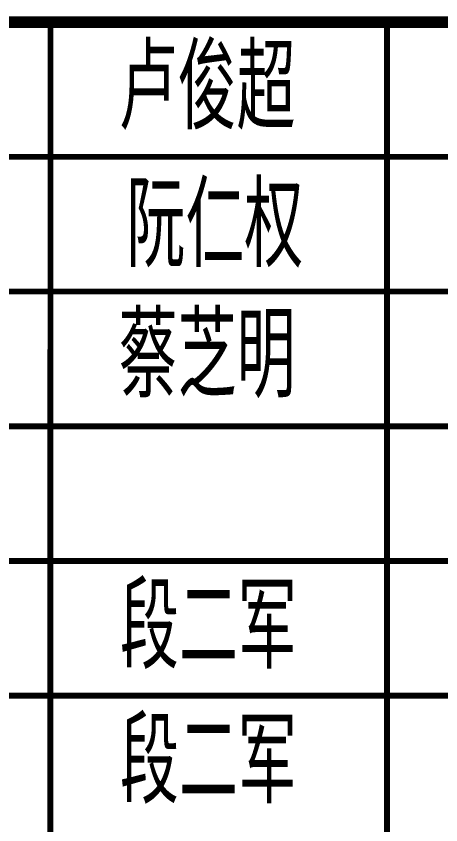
# Model space of a CAD drawing. Extents: x 2803505 to 5851001, y -1372902 to 24339.
# Drawn here: x 3355256 to 3357780, y -620420 to -615618 of the extents above; entities that cross this region are included whole.
import ezdxf

# ---------------------------------------------------------------- set-up
doc = ezdxf.new("R2010")
doc.units = 0
doc.header["$LTSCALE"] = 1000
doc.header["$MEASUREMENT"] = 0
doc.layers.add('!!电气', color=1, linetype='CONTINUOUS')
doc.layers.add('图签文字', color=4, linetype='CONTINUOUS')
doc.layers.add('图框', color=147, linetype='CONTINUOUS', lineweight=20)
doc.styles.add('建筑图签-2', font='TXT.shx', dxfattribs={"width": 0.5, "bigfont": 'HZTXT.shx'})

# ---------------------------------------------------------------- blocks, each defined once
blk = doc.blocks.new('A$C56DE0068')
at = {"layer": '图框'}
for points, const_width in [([(7000, 13200.3), (0, 13200.3)], 70), ([(0, 13200.3), (7000, 13200.3)], 70), ([(2499.5, 6800.3), (2500, 13200.3)], 35), ([(4500, 6800.3), (4500, 13200.3)], 35), ([(0, 12400.3), (7000, 12400.3)], 35), ([(0, 11600.3), (7000, 11600.3)], 35), ([(0, 10800.3), (7000, 10800.3)], 35), ([(0, 10000.3), (7000, 10000.3)], 35), ([(0, 9200.3), (7000, 9200.3)], 35)]:
    blk.add_lwpolyline(points, dxfattribs=dict(at, const_width=const_width))
at = {"layer": '图签文字', "color": 1, "style": '建筑图签-2', "width": 0.7}
for s, p in [('卢俊超', (2906.2, 12561.9)), ('阮仁权', (2952, 11744.4)), ('蔡芝明', (2906.2, 10970.9)), ('段二军', (2913.5, 9361)), ('段二军', (2913.5, 8561))]:
    blk.add_text(s, height=500, dxfattribs=at).set_placement(p)

msp = doc.modelspace()

# ---------------------------------------------------------------- block references
at = {"layer": '!!电气'}
msp.add_blockref('A$C56DE0068', (3352959.5, -628853.6), dxfattribs=at)

doc.saveas('drawing.dxf')
